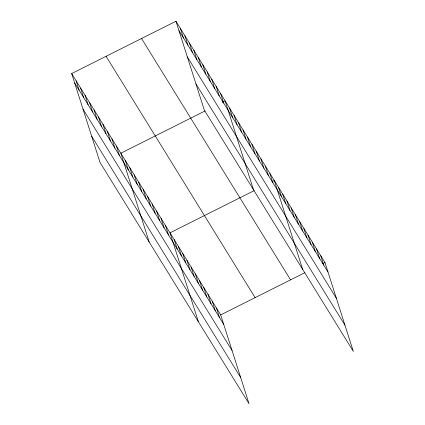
<?xml version="1.0" encoding="UTF-8"?>
<svg xmlns="http://www.w3.org/2000/svg" width="425" height="425" viewBox="0 0 425 425"><rect width="100%" height="100%" fill="white"/><g stroke="black" fill="none" stroke-linecap="round" stroke-linejoin="round"><path stroke-width="0.64" d="M71.666 73.567L220.687 314.898L249.045 403.75L100.018 162.419L71.666 73.567L175.955 21.25L324.982 262.581L353.334 351.433L204.313 110.102L175.955 21.25M205.057 110.962L120.843 153.207L149.196 242.059M222.264 102.329L225.133 100.89L253.491 189.741M254.235 190.602L170.021 232.842L198.374 321.698M272.016 181.682L274.311 180.529L302.669 269.381M220.687 314.898L304.906 272.653M322.687 263.734L324.982 262.581M178.968 30.685L327.988 272.016M187.329 56.892L336.356 298.223M195.946 83.895L344.973 325.226M141.541 38.516L290.562 279.847M106.08 56.302L255.106 297.633M74.672 83.002L223.699 324.333M83.04 109.209L232.061 350.54M91.657 136.212L240.678 377.543M320.758 255.744L323.77 265.179M316.535 248.907L319.547 258.342M312.311 242.069L315.323 251.504M308.088 235.232L311.1 244.667M303.87 228.395L306.882 237.83M299.646 221.553L302.658 230.993M295.423 214.715L298.435 224.15M291.199 207.878L294.212 217.313M286.981 201.041L289.988 210.476M282.758 194.204L285.77 203.639M278.534 187.367L281.547 196.802M269.843 173.288L272.85 182.723M265.37 166.048L268.382 175.482M260.897 158.807L263.909 168.247M256.429 151.571L259.441 161.006M251.956 144.33L254.968 153.765M247.488 137.089L250.5 146.524M243.015 129.848L246.027 139.283M238.547 122.607L241.559 132.042M234.074 115.372L237.086 124.807M229.606 108.131L232.613 117.566M220.665 93.649L223.672 103.084M216.192 86.408L219.204 95.843M211.719 79.172L214.731 88.607M207.251 71.931L210.263 81.366M202.778 64.69L205.79 74.125M198.31 57.449L201.322 66.884M193.837 50.208L196.849 59.643M189.369 42.968L192.382 52.408M184.896 35.732L187.908 45.167M180.428 28.491L183.435 37.926M216.463 308.061L219.475 317.496M212.245 301.219L215.252 310.659M208.022 294.382L211.034 303.817M203.798 287.544L206.81 296.979M199.575 280.707L202.587 290.142M195.351 273.87L198.363 283.305M191.133 267.033L194.14 276.468M186.91 260.196L189.922 269.631M182.686 253.358L185.698 262.793M178.463 246.521L181.475 255.956M174.239 239.684L177.252 249.119M165.548 225.606L168.56 235.041M161.08 218.365L164.087 227.8M156.607 211.124L159.619 220.559M152.134 203.883L155.146 213.318M147.666 196.642L150.678 206.077M143.193 189.407L146.205 198.842M138.725 182.166L141.738 191.601M134.252 174.925L137.264 184.36M129.784 167.684L132.797 177.119M125.311 160.443L128.323 169.878M116.37 145.966L119.382 155.401M111.902 138.725L114.909 148.16M107.429 131.484L110.442 140.919M102.956 124.243L105.968 133.678M98.488 117.002L101.501 126.443M94.015 109.767L97.027 119.202M89.547 102.526L92.56 111.961M85.074 95.285L88.087 104.72M80.607 88.044L83.619 97.479M76.133 80.803L79.146 90.238"/></g></svg>
